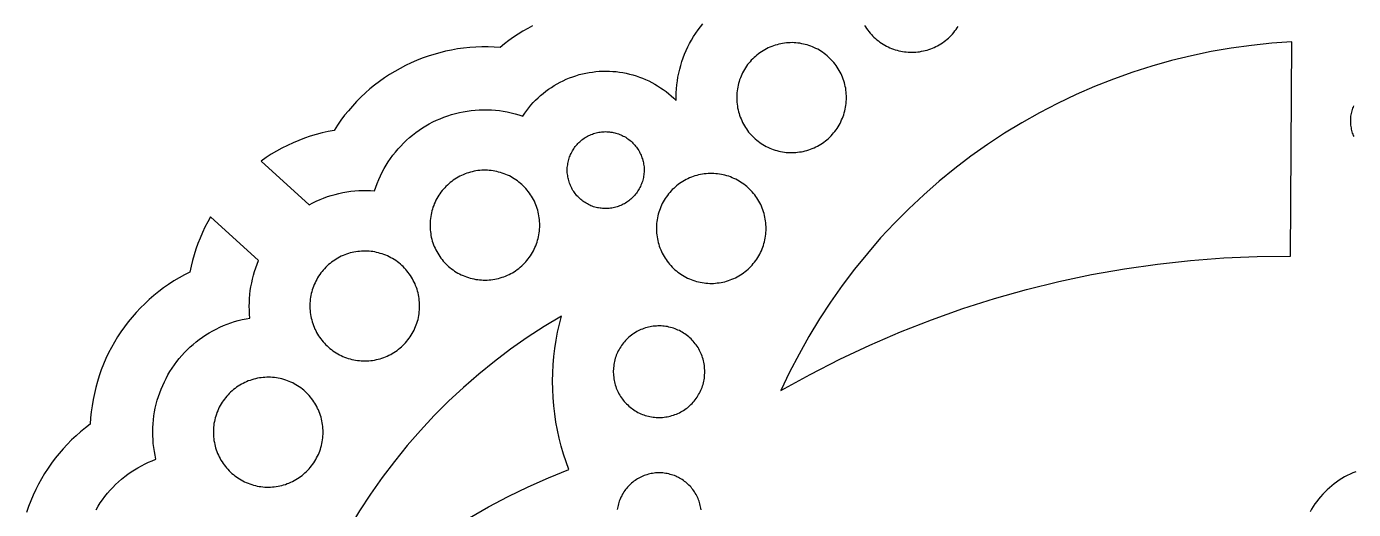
# Model space of a CAD drawing. Header units: millimetres. Extents: x 2193 to 2693, y 298 to 798.
# Drawn here: x 2334.1 to 2439.9, y 699 to 737.5 of the extents above; entities that cross this region are included whole.
import ezdxf

# ---------------------------------------------------------------- set-up
doc = ezdxf.new("R2010")
doc.units = ezdxf.units.MM
doc.layers.add('Default_Layer', color=1, linetype='Continuous', true_color=0xff0000)

msp = doc.modelspace()

# ---------------------------------------------------------------- linework, layer by layer
at = {"layer": 'Default_Layer'}
for points in [[(2374.44, 737.58), (2374.05, 737.37), (2373.66, 737.15), (2373.28, 736.92), (2372.91, 736.67), (2372.55, 736.41), (2372.2, 736.14), (2371.86, 735.85)], [(2385.9, 731.62), (2385.9, 731.93), (2385.9, 732.25), (2385.92, 732.56), (2385.95, 732.88), (2385.99, 733.19), (2386.04, 733.5), (2386.11, 733.81), (2386.18, 734.12), (2386.26, 734.42), (2386.35, 734.73), (2386.46, 735.02), (2386.57, 735.32), (2386.7, 735.61), (2386.83, 735.9), (2386.97, 736.18), (2387.13, 736.45), (2387.29, 736.72), (2387.46, 736.99), (2387.64, 737.25), (2387.83, 737.5), (2388.03, 737.75)], [(2400.92, 737.62), (2401, 737.49), (2401.09, 737.36), (2401.18, 737.24), (2401.27, 737.12), (2401.37, 737), (2401.47, 736.89), (2401.57, 736.78), (2401.68, 736.67), (2401.79, 736.57), (2401.91, 736.47), (2402.03, 736.38), (2402.15, 736.29), (2402.28, 736.2), (2402.4, 736.12), (2402.54, 736.04), (2402.67, 735.97), (2402.81, 735.9), (2402.94, 735.84), (2403.08, 735.78), (2403.23, 735.73), (2403.37, 735.68), (2403.52, 735.64), (2403.66, 735.6), (2403.81, 735.57), (2403.96, 735.54), (2404.11, 735.52), (2404.26, 735.5), (2404.41, 735.49), (2404.57, 735.48), (2404.72, 735.48), (2404.87, 735.48), (2405.02, 735.49), (2405.17, 735.5), (2405.32, 735.52), (2405.47, 735.55), (2405.62, 735.58), (2405.77, 735.61), (2405.92, 735.65), (2406.06, 735.7), (2406.21, 735.75), (2406.35, 735.8), (2406.49, 735.86), (2406.62, 735.93), (2406.76, 736), (2406.89, 736.07), (2407.02, 736.15), (2407.15, 736.23), (2407.27, 736.32), (2407.39, 736.41), (2407.51, 736.51), (2407.63, 736.61), (2407.74, 736.71), (2407.84, 736.82), (2407.95, 736.93), (2408.05, 737.05), (2408.14, 737.17), (2408.23, 737.29), (2408.32, 737.41), (2408.4, 737.54)], [(2371.86, 735.85), (2371.37, 735.88), (2370.89, 735.9), (2370.4, 735.9), (2369.91, 735.88), (2369.43, 735.85), (2368.94, 735.8), (2368.46, 735.74), (2367.98, 735.65), (2367.5, 735.55), (2367.03, 735.44), (2366.56, 735.31), (2366.1, 735.16), (2365.64, 735), (2365.19, 734.82), (2364.74, 734.62), (2364.3, 734.41), (2363.87, 734.19), (2363.45, 733.95), (2363.03, 733.7), (2362.62, 733.43), (2362.23, 733.15), (2361.84, 732.85), (2361.46, 732.55), (2361.1, 732.23), (2360.74, 731.89), (2360.4, 731.55), (2360.07, 731.19), (2359.75, 730.82), (2359.44, 730.45), (2359.15, 730.06), (2358.87, 729.66), (2358.6, 729.25)], [(2435.03, 736.3), (2433.41, 736.19), (2431.79, 736.02), (2430.19, 735.8), (2428.59, 735.53), (2427, 735.2), (2425.43, 734.81), (2423.86, 734.38), (2422.32, 733.89), (2420.79, 733.34), (2419.28, 732.75), (2417.8, 732.1), (2416.33, 731.4), (2414.89, 730.66), (2413.48, 729.86), (2412.09, 729.02), (2410.74, 728.13), (2409.41, 727.19), (2408.12, 726.21), (2406.87, 725.19), (2405.65, 724.12), (2404.46, 723.01), (2403.32, 721.86), (2402.21, 720.68), (2401.15, 719.45), (2400.13, 718.19), (2399.15, 716.9), (2398.21, 715.57), (2397.33, 714.22), (2396.49, 712.83), (2395.7, 711.41), (2394.95, 709.97), (2394.26, 708.51)], [(2434.9, 719.22), (2435.03, 736.3)], [(2373.66, 730.39), (2373.81, 730.62), (2373.97, 730.84), (2374.14, 731.05), (2374.31, 731.26), (2374.49, 731.46), (2374.68, 731.65), (2374.88, 731.84), (2375.08, 732.02), (2375.28, 732.2), (2375.5, 732.37), (2375.72, 732.53), (2375.94, 732.68), (2376.17, 732.83), (2376.4, 732.96), (2376.64, 733.09), (2376.89, 733.21), (2377.13, 733.32), (2377.38, 733.43), (2377.64, 733.52), (2377.89, 733.61), (2378.15, 733.69), (2378.42, 733.75), (2378.68, 733.81), (2378.95, 733.86), (2379.22, 733.9), (2379.49, 733.94), (2379.76, 733.96), (2380.03, 733.97), (2380.3, 733.97), (2380.57, 733.97), (2380.84, 733.95), (2381.11, 733.93), (2381.38, 733.9), (2381.65, 733.85), (2381.91, 733.8), (2382.18, 733.74), (2382.44, 733.67), (2382.7, 733.59), (2382.96, 733.5), (2383.21, 733.41), (2383.46, 733.3), (2383.71, 733.19), (2383.95, 733.07), (2384.19, 732.94), (2384.42, 732.8), (2384.65, 732.65), (2384.87, 732.5), (2385.09, 732.34), (2385.3, 732.17), (2385.51, 731.99), (2385.71, 731.81), (2385.9, 731.62)], [(2361.84, 724.43), (2361.94, 724.73), (2362.05, 725.03), (2362.17, 725.33), (2362.31, 725.62), (2362.45, 725.91), (2362.6, 726.2), (2362.76, 726.47), (2362.93, 726.74), (2363.11, 727.01), (2363.3, 727.27), (2363.5, 727.52), (2363.71, 727.77), (2363.93, 728), (2364.15, 728.23), (2364.38, 728.46), (2364.62, 728.67), (2364.87, 728.87), (2365.12, 729.07), (2365.38, 729.26), (2365.65, 729.44), (2365.92, 729.61), (2366.2, 729.77), (2366.49, 729.92), (2366.78, 730.06), (2367.07, 730.18), (2367.37, 730.3), (2367.67, 730.41), (2367.97, 730.51), (2368.28, 730.6), (2368.6, 730.67), (2368.91, 730.74), (2369.23, 730.79), (2369.54, 730.84), (2369.86, 730.87), (2370.18, 730.89), (2370.51, 730.9), (2370.83, 730.9), (2371.15, 730.89), (2371.47, 730.87), (2371.79, 730.83), (2372.1, 730.78), (2372.42, 730.73), (2372.73, 730.66), (2373.05, 730.58), (2373.35, 730.49), (2373.66, 730.39)], [(2439.94, 731.2), (2439.9, 731.1), (2439.86, 731.01), (2439.83, 730.91), (2439.8, 730.8), (2439.77, 730.7), (2439.75, 730.6), (2439.73, 730.5), (2439.71, 730.39), (2439.7, 730.29), (2439.69, 730.18), (2439.69, 730.08), (2439.69, 729.97), (2439.69, 729.87), (2439.7, 729.76), (2439.71, 729.66), (2439.72, 729.55), (2439.74, 729.45), (2439.76, 729.35), (2439.78, 729.24), (2439.81, 729.14), (2439.84, 729.04), (2439.88, 728.94), (2439.92, 728.84), (2439.96, 728.75)], [(2358.6, 729.25), (2358.12, 729.16), (2357.64, 729.05), (2357.17, 728.92), (2356.7, 728.78), (2356.24, 728.62), (2355.78, 728.45), (2355.33, 728.26), (2354.88, 728.05), (2354.44, 727.83), (2354.01, 727.6), (2353.59, 727.35), (2353.18, 727.09), (2352.78, 726.81)], [(2352.78, 726.81), (2356.62, 723.33)], [(2356.62, 723.33), (2356.9, 723.47), (2357.18, 723.61), (2357.48, 723.74), (2357.77, 723.86), (2358.07, 723.97), (2358.38, 724.07), (2358.68, 724.15), (2358.99, 724.23), (2359.3, 724.3), (2359.62, 724.35), (2359.93, 724.4), (2360.25, 724.43), (2360.57, 724.45), (2360.89, 724.46), (2361.2, 724.46), (2361.52, 724.45), (2361.84, 724.43)], [(2348.75, 722.36), (2348.52, 721.95), (2348.3, 721.53), (2348.1, 721.1), (2347.91, 720.67), (2347.74, 720.23), (2347.58, 719.79), (2347.44, 719.34), (2347.31, 718.88), (2347.2, 718.42), (2347.1, 717.96)], [(2352.58, 718.88), (2348.75, 722.36)], [(2351.89, 714.29), (2351.86, 714.6), (2351.85, 714.92), (2351.84, 715.23), (2351.85, 715.54), (2351.86, 715.85), (2351.89, 716.17), (2351.92, 716.48), (2351.97, 716.79), (2352.03, 717.09), (2352.09, 717.4), (2352.17, 717.7), (2352.26, 718), (2352.36, 718.3), (2352.47, 718.59), (2352.58, 718.88)], [(2394.26, 708.51), (2396.58, 709.8), (2398.95, 711.01), (2401.35, 712.14), (2403.79, 713.19), (2406.27, 714.16), (2408.77, 715.05), (2411.3, 715.86), (2413.86, 716.58), (2416.44, 717.21), (2419.04, 717.76), (2421.66, 718.22), (2424.29, 718.6), (2426.93, 718.89), (2429.58, 719.09), (2432.24, 719.2), (2434.9, 719.22)], [(2347.1, 717.96), (2346.66, 717.74), (2346.24, 717.5), (2345.82, 717.25), (2345.4, 716.98), (2345, 716.7), (2344.61, 716.41), (2344.23, 716.1), (2343.86, 715.78), (2343.5, 715.44), (2343.15, 715.1), (2342.82, 714.74), (2342.49, 714.37), (2342.18, 713.99), (2341.89, 713.6), (2341.6, 713.2), (2341.33, 712.79), (2341.08, 712.37), (2340.84, 711.94), (2340.61, 711.51), (2340.4, 711.06), (2340.21, 710.61), (2340.03, 710.16), (2339.87, 709.7), (2339.72, 709.23), (2339.59, 708.75), (2339.48, 708.28), (2339.38, 707.8), (2339.3, 707.31), (2339.23, 706.83), (2339.18, 706.34), (2339.15, 705.85)], [(2344.39, 703.05), (2344.33, 703.36), (2344.27, 703.67), (2344.22, 703.98), (2344.18, 704.29), (2344.16, 704.61), (2344.14, 704.92), (2344.14, 705.24), (2344.15, 705.56), (2344.16, 705.87), (2344.19, 706.19), (2344.23, 706.5), (2344.28, 706.81), (2344.34, 707.12), (2344.41, 707.43), (2344.49, 707.74), (2344.59, 708.04), (2344.69, 708.34), (2344.8, 708.63), (2344.93, 708.92), (2345.06, 709.21), (2345.2, 709.49), (2345.35, 709.77), (2345.51, 710.04), (2345.68, 710.31), (2345.86, 710.57), (2346.05, 710.82), (2346.25, 711.07), (2346.46, 711.31), (2346.67, 711.54), (2346.89, 711.77), (2347.12, 711.99), (2347.36, 712.2), (2347.6, 712.4), (2347.85, 712.59), (2348.11, 712.77), (2348.37, 712.95), (2348.64, 713.12), (2348.92, 713.27), (2349.2, 713.42), (2349.48, 713.56), (2349.77, 713.69), (2350.06, 713.8), (2350.36, 713.91), (2350.66, 714.01), (2350.96, 714.1), (2351.27, 714.17), (2351.58, 714.24), (2351.89, 714.29)], [(2376.74, 714.45), (2375.36, 713.62), (2374, 712.74), (2372.68, 711.81), (2371.39, 710.84), (2370.14, 709.82), (2368.92, 708.76), (2367.74, 707.66), (2366.6, 706.52), (2365.5, 705.34), (2364.44, 704.13), (2363.42, 702.87), (2362.44, 701.59), (2361.52, 700.27), (2360.63, 698.92), (2359.8, 697.54), (2359.01, 696.13), (2358.27, 694.69), (2357.58, 693.23), (2356.94, 691.75), (2356.35, 690.25), (2355.82, 688.72), (2355.34, 687.18), (2354.91, 685.63)], [(2377.33, 702.22), (2377.11, 702.83), (2376.91, 703.45), (2376.72, 704.08), (2376.56, 704.72), (2376.42, 705.36), (2376.3, 706.01), (2376.21, 706.65), (2376.13, 707.31), (2376.08, 707.96), (2376.05, 708.61), (2376.04, 709.27), (2376.05, 709.92), (2376.08, 710.58), (2376.14, 711.23), (2376.21, 711.88), (2376.31, 712.53), (2376.43, 713.18), (2376.58, 713.82), (2376.74, 714.45)], [(2339.15, 705.85), (2338.76, 705.55), (2338.38, 705.24), (2338.02, 704.92), (2337.66, 704.58), (2337.31, 704.23), (2336.98, 703.87), (2336.66, 703.5), (2336.35, 703.12), (2336.06, 702.73), (2335.78, 702.33), (2335.51, 701.91), (2335.26, 701.49), (2335.02, 701.06), (2334.8, 700.63), (2334.59, 700.18), (2334.4, 699.73), (2334.22, 699.27), (2334.06, 698.81)], [(2339.61, 699.02), (2339.77, 699.3), (2339.95, 699.56), (2340.13, 699.82), (2340.32, 700.08), (2340.52, 700.33), (2340.73, 700.57), (2340.95, 700.8), (2341.17, 701.03), (2341.41, 701.24), (2341.65, 701.45), (2341.9, 701.66), (2342.15, 701.85), (2342.41, 702.03), (2342.68, 702.2), (2342.95, 702.37), (2343.23, 702.52), (2343.52, 702.67), (2343.8, 702.81), (2344.1, 702.93), (2344.39, 703.05)], [(2354.91, 685.63), (2356.02, 687), (2357.18, 688.33), (2358.37, 689.63), (2359.62, 690.88), (2360.9, 692.09), (2362.23, 693.25), (2363.59, 694.37), (2364.99, 695.45), (2366.43, 696.47), (2367.9, 697.45), (2369.4, 698.38), (2370.93, 699.25), (2372.49, 700.07), (2374.08, 700.84), (2375.7, 701.56), (2377.33, 702.22)], [(2387.89, 699.02), (2387.87, 699.14), (2387.85, 699.25), (2387.82, 699.37), (2387.79, 699.48), (2387.76, 699.59), (2387.72, 699.7), (2387.68, 699.81), (2387.64, 699.92), (2387.59, 700.03), (2387.54, 700.13), (2387.48, 700.24), (2387.42, 700.34), (2387.36, 700.44), (2387.3, 700.53), (2387.23, 700.63), (2387.15, 700.72), (2387.08, 700.81), (2387, 700.89), (2386.92, 700.98), (2386.83, 701.06), (2386.75, 701.14), (2386.66, 701.21), (2386.56, 701.28), (2386.47, 701.35), (2386.37, 701.42), (2386.27, 701.48), (2386.17, 701.54), (2386.07, 701.59), (2385.96, 701.64), (2385.86, 701.69), (2385.75, 701.74), (2385.64, 701.78), (2385.53, 701.81), (2385.41, 701.84), (2385.3, 701.87), (2385.18, 701.9), (2385.07, 701.92), (2384.95, 701.93), (2384.84, 701.95), (2384.72, 701.95), (2384.6, 701.96), (2384.49, 701.96), (2384.37, 701.95), (2384.25, 701.95), (2384.14, 701.93), (2384.02, 701.92), (2383.9, 701.9), (2383.79, 701.87), (2383.68, 701.85), (2383.56, 701.81), (2383.45, 701.78), (2383.34, 701.74), (2383.23, 701.69), (2383.13, 701.65), (2383.02, 701.6), (2382.92, 701.54), (2382.82, 701.48), (2382.72, 701.42), (2382.62, 701.36), (2382.52, 701.29), (2382.43, 701.22), (2382.34, 701.14), (2382.25, 701.06), (2382.17, 700.98), (2382.09, 700.9), (2382.01, 700.81), (2381.93, 700.72), (2381.86, 700.63), (2381.79, 700.54), (2381.72, 700.44), (2381.66, 700.34), (2381.6, 700.24), (2381.55, 700.14), (2381.49, 700.03), (2381.45, 699.93), (2381.4, 699.82), (2381.36, 699.71), (2381.32, 699.6), (2381.29, 699.48), (2381.26, 699.37), (2381.24, 699.26), (2381.21, 699.14), (2381.2, 699.03)], [(2440.12, 702.05), (2439.89, 701.96), (2439.66, 701.85), (2439.44, 701.74), (2439.22, 701.63), (2439.01, 701.5), (2438.8, 701.37), (2438.59, 701.23), (2438.39, 701.08), (2438.2, 700.93), (2438.01, 700.77), (2437.83, 700.6), (2437.65, 700.43), (2437.48, 700.25), (2437.31, 700.06), (2437.15, 699.87), (2437, 699.68), (2436.86, 699.48), (2436.72, 699.27), (2436.59, 699.06), (2436.47, 698.84)]]:
    msp.add_lwpolyline(points, dxfattribs=at)
for points in [[(2395, 736.23), (2394.85, 736.23), (2394.69, 736.22), (2394.54, 736.2), (2394.39, 736.18), (2394.24, 736.15), (2394.1, 736.12), (2393.95, 736.08), (2393.8, 736.04), (2393.66, 735.99), (2393.52, 735.94), (2393.37, 735.88), (2393.24, 735.82), (2393.1, 735.75), (2392.97, 735.68), (2392.83, 735.6), (2392.71, 735.52), (2392.58, 735.44), (2392.46, 735.35), (2392.34, 735.25), (2392.22, 735.15), (2392.11, 735.05), (2392, 734.95), (2391.89, 734.84), (2391.79, 734.72), (2391.7, 734.61), (2391.6, 734.49), (2391.51, 734.36), (2391.43, 734.24), (2391.35, 734.11), (2391.27, 733.98), (2391.2, 733.84), (2391.13, 733.71), (2391.07, 733.57), (2391.02, 733.43), (2390.96, 733.28), (2390.92, 733.14), (2390.87, 732.99), (2390.84, 732.85), (2390.81, 732.7), (2390.78, 732.55), (2390.76, 732.4), (2390.74, 732.25), (2390.73, 732.09), (2390.73, 731.94), (2390.73, 731.79), (2390.73, 731.64), (2390.74, 731.49), (2390.76, 731.34), (2390.78, 731.19), (2390.8, 731.04), (2390.83, 730.89), (2390.87, 730.74), (2390.91, 730.59), (2390.96, 730.45), (2391.01, 730.31), (2391.07, 730.16), (2391.13, 730.03), (2391.19, 729.89), (2391.26, 729.75), (2391.34, 729.62), (2391.42, 729.49), (2391.5, 729.37), (2391.59, 729.24), (2391.68, 729.12), (2391.78, 729.01), (2391.88, 728.89), (2391.99, 728.78), (2392.1, 728.68), (2392.21, 728.57), (2392.32, 728.47), (2392.44, 728.38), (2392.57, 728.29), (2392.69, 728.2), (2392.82, 728.12), (2392.95, 728.05), (2393.08, 727.97), (2393.22, 727.91), (2393.36, 727.84), (2393.5, 727.78), (2393.64, 727.73), (2393.79, 727.68), (2393.93, 727.64), (2394.08, 727.6), (2394.23, 727.57), (2394.38, 727.54), (2394.53, 727.52), (2394.68, 727.5), (2394.83, 727.49), (2394.98, 727.48), (2395.13, 727.48), (2395.28, 727.48), (2395.44, 727.49), (2395.59, 727.51), (2395.74, 727.53), (2395.89, 727.55), (2396.04, 727.58), (2396.18, 727.62), (2396.33, 727.66), (2396.48, 727.7), (2396.62, 727.75), (2396.76, 727.81), (2396.9, 727.87), (2397.04, 727.93), (2397.17, 728), (2397.31, 728.07), (2397.44, 728.15), (2397.56, 728.24), (2397.69, 728.32), (2397.81, 728.42), (2397.93, 728.51), (2398.04, 728.61), (2398.15, 728.72), (2398.26, 728.82), (2398.36, 728.94), (2398.46, 729.05), (2398.56, 729.17), (2398.65, 729.29), (2398.74, 729.41), (2398.82, 729.54), (2398.9, 729.67), (2398.97, 729.81), (2399.04, 729.94), (2399.1, 730.08), (2399.16, 730.22), (2399.22, 730.36), (2399.27, 730.5), (2399.31, 730.65), (2399.35, 730.8), (2399.38, 730.94), (2399.41, 731.09), (2399.44, 731.24), (2399.46, 731.39), (2399.47, 731.55), (2399.48, 731.7), (2399.48, 731.85), (2399.48, 732), (2399.47, 732.15), (2399.46, 732.3), (2399.44, 732.46), (2399.42, 732.61), (2399.39, 732.75), (2399.35, 732.9), (2399.32, 733.05), (2399.27, 733.2), (2399.22, 733.34), (2399.17, 733.48), (2399.11, 733.62), (2399.05, 733.76), (2398.98, 733.9), (2398.91, 734.03), (2398.83, 734.16), (2398.75, 734.29), (2398.66, 734.41), (2398.57, 734.53), (2398.47, 734.65), (2398.37, 734.77), (2398.27, 734.88), (2398.16, 734.99), (2398.05, 735.09), (2397.94, 735.19), (2397.82, 735.29), (2397.7, 735.38), (2397.58, 735.47), (2397.45, 735.55), (2397.32, 735.63), (2397.19, 735.71), (2397.05, 735.78), (2396.92, 735.84), (2396.78, 735.9), (2396.64, 735.96), (2396.49, 736.01), (2396.35, 736.06), (2396.2, 736.1), (2396.05, 736.13), (2395.91, 736.16), (2395.76, 736.19), (2395.6, 736.21), (2395.45, 736.22), (2395.3, 736.23), (2395.15, 736.24)], [(2377.33, 726.93), (2377.36, 727.03), (2377.39, 727.13), (2377.43, 727.23), (2377.47, 727.33), (2377.52, 727.42), (2377.56, 727.52), (2377.62, 727.61), (2377.67, 727.7), (2377.73, 727.79), (2377.79, 727.88), (2377.85, 727.96), (2377.92, 728.05), (2377.99, 728.13), (2378.06, 728.2), (2378.14, 728.28), (2378.21, 728.35), (2378.29, 728.42), (2378.38, 728.49), (2378.46, 728.55), (2378.55, 728.62), (2378.64, 728.67), (2378.73, 728.73), (2378.82, 728.78), (2378.92, 728.83), (2379.01, 728.87), (2379.11, 728.92), (2379.21, 728.96), (2379.31, 728.99), (2379.41, 729.02), (2379.51, 729.05), (2379.62, 729.07), (2379.72, 729.1), (2379.83, 729.11), (2379.93, 729.13), (2380.04, 729.14), (2380.14, 729.14), (2380.25, 729.15), (2380.36, 729.14), (2380.46, 729.14), (2380.57, 729.13), (2380.67, 729.12), (2380.78, 729.1), (2380.88, 729.08), (2380.99, 729.06), (2381.09, 729.03), (2381.19, 729), (2381.29, 728.97), (2381.39, 728.93), (2381.49, 728.89), (2381.59, 728.85), (2381.68, 728.8), (2381.78, 728.75), (2381.87, 728.7), (2381.96, 728.64), (2382.05, 728.58), (2382.13, 728.52), (2382.22, 728.45), (2382.3, 728.38), (2382.38, 728.31), (2382.45, 728.23), (2382.53, 728.16), (2382.6, 728.08), (2382.66, 728), (2382.73, 727.91), (2382.79, 727.83), (2382.85, 727.74), (2382.91, 727.65), (2382.96, 727.55), (2383.01, 727.46), (2383.05, 727.36), (2383.1, 727.27), (2383.14, 727.17), (2383.17, 727.07), (2383.21, 726.97), (2383.23, 726.86), (2383.26, 726.76), (2383.28, 726.66), (2383.3, 726.55), (2383.31, 726.45), (2383.33, 726.34), (2383.33, 726.24), (2383.34, 726.13), (2383.34, 726.02), (2383.33, 725.92), (2383.32, 725.81), (2383.31, 725.7), (2383.3, 725.6), (2383.28, 725.49), (2383.26, 725.39), (2383.23, 725.29), (2383.2, 725.18), (2383.17, 725.08), (2383.13, 724.98), (2383.09, 724.88), (2383.05, 724.79), (2383, 724.69), (2382.95, 724.6), (2382.9, 724.51), (2382.84, 724.42), (2382.79, 724.33), (2382.72, 724.24), (2382.66, 724.16), (2382.59, 724.08), (2382.52, 724), (2382.44, 723.92), (2382.37, 723.85), (2382.29, 723.77), (2382.21, 723.71), (2382.12, 723.64), (2382.04, 723.58), (2381.95, 723.52), (2381.86, 723.46), (2381.77, 723.41), (2381.68, 723.36), (2381.58, 723.31), (2381.48, 723.27), (2381.38, 723.23), (2381.28, 723.19), (2381.18, 723.15), (2381.08, 723.12), (2380.98, 723.1), (2380.87, 723.08), (2380.77, 723.06), (2380.66, 723.04), (2380.56, 723.03), (2380.45, 723.02), (2380.35, 723.02), (2380.24, 723.02), (2380.13, 723.02), (2380.03, 723.03), (2379.92, 723.04), (2379.82, 723.05), (2379.71, 723.07), (2379.61, 723.09), (2379.5, 723.11), (2379.4, 723.14), (2379.3, 723.17), (2379.2, 723.21), (2379.1, 723.25), (2379, 723.29), (2378.91, 723.34), (2378.81, 723.39), (2378.72, 723.44), (2378.63, 723.49), (2378.54, 723.55), (2378.45, 723.61), (2378.37, 723.68), (2378.29, 723.75), (2378.21, 723.82), (2378.13, 723.89), (2378.05, 723.97), (2377.98, 724.04), (2377.91, 724.12), (2377.85, 724.21), (2377.78, 724.29), (2377.72, 724.38), (2377.66, 724.47), (2377.61, 724.56), (2377.56, 724.65), (2377.51, 724.75), (2377.47, 724.85), (2377.43, 724.94), (2377.39, 725.04), (2377.35, 725.14), (2377.32, 725.25), (2377.3, 725.35), (2377.27, 725.45), (2377.25, 725.56), (2377.24, 725.66), (2377.22, 725.77), (2377.21, 725.87), (2377.21, 725.98), (2377.21, 726.09), (2377.21, 726.19), (2377.21, 726.3), (2377.22, 726.4), (2377.24, 726.51), (2377.25, 726.62), (2377.27, 726.72), (2377.3, 726.82)], [(2370.53, 726.07), (2370.38, 726.07), (2370.23, 726.05), (2370.07, 726.04), (2369.92, 726.02), (2369.77, 725.99), (2369.63, 725.96), (2369.48, 725.92), (2369.33, 725.88), (2369.19, 725.83), (2369.05, 725.78), (2368.91, 725.72), (2368.77, 725.66), (2368.63, 725.59), (2368.5, 725.52), (2368.37, 725.44), (2368.24, 725.36), (2368.11, 725.27), (2367.99, 725.18), (2367.87, 725.09), (2367.75, 724.99), (2367.64, 724.89), (2367.53, 724.78), (2367.43, 724.68), (2367.32, 724.56), (2367.23, 724.45), (2367.13, 724.33), (2367.04, 724.2), (2366.96, 724.08), (2366.88, 723.95), (2366.8, 723.82), (2366.73, 723.68), (2366.66, 723.54), (2366.6, 723.41), (2366.55, 723.26), (2366.49, 723.12), (2366.45, 722.98), (2366.41, 722.83), (2366.37, 722.68), (2366.34, 722.54), (2366.31, 722.39), (2366.29, 722.24), (2366.27, 722.08), (2366.26, 721.93), (2366.26, 721.78), (2366.26, 721.63), (2366.26, 721.48), (2366.27, 721.33), (2366.29, 721.17), (2366.31, 721.02), (2366.33, 720.87), (2366.36, 720.73), (2366.4, 720.58), (2366.44, 720.43), (2366.49, 720.29), (2366.54, 720.14), (2366.6, 720), (2366.66, 719.86), (2366.72, 719.73), (2366.79, 719.59), (2366.87, 719.46), (2366.95, 719.33), (2367.03, 719.2), (2367.12, 719.08), (2367.22, 718.96), (2367.31, 718.84), (2367.41, 718.73), (2367.52, 718.62), (2367.63, 718.51), (2367.74, 718.41), (2367.85, 718.31), (2367.97, 718.22), (2368.1, 718.13), (2368.22, 718.04), (2368.35, 717.96), (2368.48, 717.88), (2368.61, 717.81), (2368.75, 717.74), (2368.89, 717.68), (2369.03, 717.62), (2369.17, 717.57), (2369.32, 717.52), (2369.46, 717.48), (2369.61, 717.44), (2369.76, 717.41), (2369.91, 717.38), (2370.06, 717.36), (2370.21, 717.34), (2370.36, 717.33), (2370.51, 717.32), (2370.66, 717.32), (2370.81, 717.32), (2370.97, 717.33), (2371.12, 717.34), (2371.27, 717.36), (2371.42, 717.39), (2371.57, 717.42), (2371.72, 717.45), (2371.86, 717.49), (2372.01, 717.54), (2372.15, 717.59), (2372.29, 717.64), (2372.43, 717.7), (2372.57, 717.77), (2372.7, 717.84), (2372.84, 717.91), (2372.97, 717.99), (2373.09, 718.07), (2373.22, 718.16), (2373.34, 718.25), (2373.46, 718.35), (2373.57, 718.45), (2373.68, 718.55), (2373.79, 718.66), (2373.89, 718.77), (2373.99, 718.89), (2374.09, 719.01), (2374.18, 719.13), (2374.27, 719.25), (2374.35, 719.38), (2374.43, 719.51), (2374.5, 719.64), (2374.57, 719.78), (2374.63, 719.92), (2374.69, 720.06), (2374.75, 720.2), (2374.8, 720.34), (2374.84, 720.49), (2374.88, 720.63), (2374.92, 720.78), (2374.94, 720.93), (2374.97, 721.08), (2374.99, 721.23), (2375, 721.38), (2375.01, 721.54), (2375.01, 721.69), (2375.01, 721.84), (2375, 721.99), (2374.99, 722.14), (2374.97, 722.29), (2374.95, 722.44), (2374.92, 722.59), (2374.89, 722.74), (2374.85, 722.89), (2374.8, 723.03), (2374.75, 723.18), (2374.7, 723.32), (2374.64, 723.46), (2374.58, 723.6), (2374.51, 723.73), (2374.44, 723.87), (2374.36, 724), (2374.28, 724.12), (2374.19, 724.25), (2374.1, 724.37), (2374, 724.49), (2373.9, 724.61), (2373.8, 724.72), (2373.7, 724.83), (2373.58, 724.93), (2373.47, 725.03), (2373.35, 725.13), (2373.23, 725.22), (2373.11, 725.31), (2372.98, 725.39), (2372.85, 725.47), (2372.72, 725.54), (2372.59, 725.62), (2372.45, 725.68), (2372.31, 725.74), (2372.17, 725.8), (2372.02, 725.85), (2371.88, 725.89), (2371.73, 725.93), (2371.58, 725.97), (2371.44, 726), (2371.29, 726.03), (2371.14, 726.05), (2370.98, 726.06), (2370.83, 726.07), (2370.68, 726.07)], [(2388.59, 725.81), (2388.44, 725.81), (2388.29, 725.8), (2388.14, 725.78), (2387.99, 725.76), (2387.84, 725.73), (2387.69, 725.7), (2387.54, 725.66), (2387.39, 725.62), (2387.25, 725.57), (2387.11, 725.52), (2386.97, 725.46), (2386.83, 725.4), (2386.69, 725.33), (2386.56, 725.26), (2386.43, 725.18), (2386.3, 725.1), (2386.17, 725.02), (2386.05, 724.93), (2385.93, 724.83), (2385.81, 724.73), (2385.7, 724.63), (2385.59, 724.53), (2385.49, 724.42), (2385.39, 724.3), (2385.29, 724.19), (2385.2, 724.07), (2385.11, 723.94), (2385.02, 723.82), (2384.94, 723.69), (2384.86, 723.56), (2384.79, 723.42), (2384.73, 723.29), (2384.67, 723.15), (2384.61, 723.01), (2384.56, 722.86), (2384.51, 722.72), (2384.47, 722.57), (2384.43, 722.43), (2384.4, 722.28), (2384.37, 722.13), (2384.35, 721.98), (2384.33, 721.83), (2384.32, 721.67), (2384.32, 721.52), (2384.32, 721.37), (2384.32, 721.22), (2384.33, 721.07), (2384.35, 720.92), (2384.37, 720.76), (2384.4, 720.61), (2384.43, 720.47), (2384.46, 720.32), (2384.5, 720.17), (2384.55, 720.03), (2384.6, 719.88), (2384.66, 719.74), (2384.72, 719.6), (2384.79, 719.47), (2384.86, 719.33), (2384.93, 719.2), (2385.01, 719.07), (2385.1, 718.95), (2385.18, 718.82), (2385.28, 718.7), (2385.37, 718.58), (2385.48, 718.47), (2385.58, 718.36), (2385.69, 718.25), (2385.8, 718.15), (2385.92, 718.05), (2386.04, 717.96), (2386.16, 717.87), (2386.28, 717.78), (2386.41, 717.7), (2386.54, 717.62), (2386.68, 717.55), (2386.81, 717.48), (2386.95, 717.42), (2387.09, 717.36), (2387.23, 717.31), (2387.38, 717.26), (2387.52, 717.22), (2387.67, 717.18), (2387.82, 717.15), (2387.97, 717.12), (2388.12, 717.1), (2388.27, 717.08), (2388.42, 717.07), (2388.57, 717.06), (2388.72, 717.06), (2388.88, 717.06), (2389.03, 717.07), (2389.18, 717.09), (2389.33, 717.11), (2389.48, 717.13), (2389.63, 717.16), (2389.78, 717.19), (2389.92, 717.23), (2390.07, 717.28), (2390.21, 717.33), (2390.35, 717.39), (2390.49, 717.45), (2390.63, 717.51), (2390.77, 717.58), (2390.9, 717.65), (2391.03, 717.73), (2391.16, 717.82), (2391.28, 717.9), (2391.4, 718), (2391.52, 718.09), (2391.63, 718.19), (2391.74, 718.29), (2391.85, 718.4), (2391.96, 718.51), (2392.05, 718.63), (2392.15, 718.75), (2392.24, 718.87), (2392.33, 718.99), (2392.41, 719.12), (2392.49, 719.25), (2392.56, 719.38), (2392.63, 719.52), (2392.7, 719.66), (2392.76, 719.8), (2392.81, 719.94), (2392.86, 720.08), (2392.9, 720.23), (2392.94, 720.37), (2392.98, 720.52), (2393.01, 720.67), (2393.03, 720.82), (2393.05, 720.97), (2393.06, 721.12), (2393.07, 721.28), (2393.07, 721.43), (2393.07, 721.58), (2393.06, 721.73), (2393.05, 721.88), (2393.03, 722.03), (2393.01, 722.18), (2392.98, 722.33), (2392.95, 722.48), (2392.91, 722.63), (2392.86, 722.77), (2392.82, 722.92), (2392.76, 723.06), (2392.7, 723.2), (2392.64, 723.34), (2392.57, 723.47), (2392.5, 723.61), (2392.42, 723.74), (2392.34, 723.87), (2392.25, 723.99), (2392.16, 724.11), (2392.07, 724.23), (2391.97, 724.35), (2391.86, 724.46), (2391.76, 724.57), (2391.65, 724.67), (2391.53, 724.77), (2391.42, 724.87), (2391.29, 724.96), (2391.17, 725.05), (2391.04, 725.13), (2390.91, 725.21), (2390.78, 725.29), (2390.65, 725.36), (2390.51, 725.42), (2390.37, 725.48), (2390.23, 725.54), (2390.09, 725.59), (2389.94, 725.63), (2389.79, 725.67), (2389.65, 725.71), (2389.5, 725.74), (2389.35, 725.77), (2389.2, 725.79), (2389.05, 725.8), (2388.89, 725.81), (2388.74, 725.81)], [(2360.94, 719.63), (2360.79, 719.63), (2360.64, 719.61), (2360.49, 719.6), (2360.34, 719.58), (2360.19, 719.55), (2360.04, 719.52), (2359.89, 719.48), (2359.75, 719.44), (2359.6, 719.39), (2359.46, 719.34), (2359.32, 719.28), (2359.18, 719.22), (2359.04, 719.15), (2358.91, 719.08), (2358.78, 719), (2358.65, 718.92), (2358.53, 718.83), (2358.4, 718.74), (2358.28, 718.65), (2358.17, 718.55), (2358.05, 718.45), (2357.95, 718.34), (2357.84, 718.23), (2357.74, 718.12), (2357.64, 718.01), (2357.55, 717.89), (2357.46, 717.76), (2357.37, 717.64), (2357.29, 717.51), (2357.22, 717.38), (2357.15, 717.24), (2357.08, 717.1), (2357.02, 716.97), (2356.96, 716.82), (2356.91, 716.68), (2356.86, 716.54), (2356.82, 716.39), (2356.78, 716.24), (2356.75, 716.1), (2356.72, 715.95), (2356.7, 715.8), (2356.69, 715.64), (2356.68, 715.49), (2356.67, 715.34), (2356.67, 715.19), (2356.68, 715.04), (2356.69, 714.89), (2356.7, 714.73), (2356.72, 714.58), (2356.75, 714.43), (2356.78, 714.29), (2356.82, 714.14), (2356.86, 713.99), (2356.9, 713.85), (2356.95, 713.7), (2357.01, 713.56), (2357.07, 713.42), (2357.14, 713.29), (2357.21, 713.15), (2357.28, 713.02), (2357.36, 712.89), (2357.45, 712.76), (2357.54, 712.64), (2357.63, 712.52), (2357.73, 712.4), (2357.83, 712.29), (2357.93, 712.18), (2358.04, 712.07), (2358.15, 711.97), (2358.27, 711.87), (2358.39, 711.78), (2358.51, 711.69), (2358.64, 711.6), (2358.76, 711.52), (2358.9, 711.44), (2359.03, 711.37), (2359.17, 711.3), (2359.3, 711.24), (2359.44, 711.18), (2359.59, 711.13), (2359.73, 711.08), (2359.88, 711.04), (2360.02, 711), (2360.17, 710.97), (2360.32, 710.94), (2360.47, 710.92), (2360.62, 710.9), (2360.77, 710.89), (2360.93, 710.88), (2361.08, 710.88), (2361.23, 710.88), (2361.38, 710.89), (2361.53, 710.9), (2361.68, 710.92), (2361.83, 710.95), (2361.98, 710.98), (2362.13, 711.01), (2362.28, 711.05), (2362.42, 711.1), (2362.57, 711.15), (2362.71, 711.2), (2362.85, 711.26), (2362.98, 711.33), (2363.12, 711.4), (2363.25, 711.47), (2363.38, 711.55), (2363.51, 711.63), (2363.63, 711.72), (2363.75, 711.81), (2363.87, 711.91), (2363.99, 712.01), (2364.1, 712.11), (2364.2, 712.22), (2364.31, 712.33), (2364.41, 712.45), (2364.5, 712.57), (2364.59, 712.69), (2364.68, 712.81), (2364.76, 712.94), (2364.84, 713.07), (2364.92, 713.2), (2364.98, 713.34), (2365.05, 713.48), (2365.11, 713.62), (2365.16, 713.76), (2365.21, 713.9), (2365.26, 714.05), (2365.3, 714.19), (2365.33, 714.34), (2365.36, 714.49), (2365.38, 714.64), (2365.4, 714.79), (2365.42, 714.94), (2365.42, 715.09), (2365.43, 715.25), (2365.42, 715.4), (2365.42, 715.55), (2365.4, 715.7), (2365.39, 715.85), (2365.36, 716), (2365.33, 716.15), (2365.3, 716.3), (2365.26, 716.45), (2365.22, 716.59), (2365.17, 716.74), (2365.11, 716.88), (2365.06, 717.02), (2364.99, 717.16), (2364.92, 717.29), (2364.85, 717.43), (2364.77, 717.56), (2364.69, 717.68), (2364.6, 717.81), (2364.51, 717.93), (2364.42, 718.05), (2364.32, 718.17), (2364.22, 718.28), (2364.11, 718.39), (2364, 718.49), (2363.89, 718.59), (2363.77, 718.69), (2363.65, 718.78), (2363.52, 718.87), (2363.4, 718.95), (2363.27, 719.03), (2363.13, 719.1), (2363, 719.17), (2362.86, 719.24), (2362.72, 719.3), (2362.58, 719.36), (2362.44, 719.41), (2362.29, 719.45), (2362.15, 719.49), (2362, 719.53), (2361.85, 719.56), (2361.7, 719.59), (2361.55, 719.61), (2361.4, 719.62), (2361.25, 719.63), (2361.1, 719.63)], [(2383.09, 713.37), (2382.97, 713.32), (2382.86, 713.27), (2382.75, 713.21), (2382.64, 713.14), (2382.53, 713.07), (2382.43, 713), (2382.32, 712.93), (2382.22, 712.85), (2382.13, 712.77), (2382.03, 712.68), (2381.94, 712.59), (2381.86, 712.5), (2381.77, 712.41), (2381.69, 712.31), (2381.61, 712.21), (2381.54, 712.11), (2381.47, 712), (2381.4, 711.9), (2381.34, 711.79), (2381.28, 711.67), (2381.22, 711.56), (2381.17, 711.44), (2381.12, 711.33), (2381.08, 711.21), (2381.04, 711.09), (2381.01, 710.97), (2380.98, 710.84), (2380.95, 710.72), (2380.93, 710.59), (2380.91, 710.47), (2380.9, 710.34), (2380.89, 710.22), (2380.88, 710.09), (2380.88, 709.96), (2380.89, 709.84), (2380.89, 709.71), (2380.91, 709.58), (2380.92, 709.46), (2380.95, 709.33), (2380.97, 709.21), (2381, 709.09), (2381.04, 708.96), (2381.08, 708.84), (2381.12, 708.72), (2381.17, 708.61), (2381.22, 708.49), (2381.27, 708.38), (2381.33, 708.26), (2381.39, 708.15), (2381.46, 708.05), (2381.53, 707.94), (2381.61, 707.84), (2381.68, 707.74), (2381.76, 707.64), (2381.85, 707.55), (2381.94, 707.45), (2382.03, 707.37), (2382.12, 707.28), (2382.22, 707.2), (2382.32, 707.12), (2382.42, 707.05), (2382.52, 706.97), (2382.63, 706.91), (2382.74, 706.84), (2382.85, 706.78), (2382.96, 706.72), (2383.08, 706.67), (2383.2, 706.62), (2383.31, 706.58), (2383.43, 706.54), (2383.56, 706.5), (2383.68, 706.47), (2383.8, 706.44), (2383.93, 706.42), (2384.05, 706.4), (2384.18, 706.39), (2384.3, 706.38), (2384.43, 706.37), (2384.56, 706.37), (2384.68, 706.37), (2384.81, 706.38), (2384.94, 706.39), (2385.06, 706.41), (2385.19, 706.43), (2385.31, 706.45), (2385.43, 706.48), (2385.56, 706.52), (2385.68, 706.56), (2385.8, 706.6), (2385.92, 706.64), (2386.03, 706.69), (2386.15, 706.75), (2386.26, 706.81), (2386.37, 706.87), (2386.48, 706.93), (2386.58, 707), (2386.69, 707.08), (2386.79, 707.15), (2386.89, 707.23), (2386.98, 707.32), (2387.07, 707.4), (2387.16, 707.49), (2387.25, 707.59), (2387.33, 707.68), (2387.41, 707.78), (2387.49, 707.88), (2387.56, 707.98), (2387.63, 708.09), (2387.69, 708.2), (2387.76, 708.31), (2387.81, 708.42), (2387.87, 708.54), (2387.92, 708.66), (2387.96, 708.77), (2388, 708.89), (2388.04, 709.01), (2388.07, 709.14), (2388.1, 709.26), (2388.13, 709.38), (2388.15, 709.51), (2388.16, 709.64), (2388.17, 709.76), (2388.18, 709.89), (2388.18, 710.02), (2388.18, 710.14), (2388.17, 710.27), (2388.16, 710.39), (2388.15, 710.52), (2388.13, 710.65), (2388.1, 710.77), (2388.08, 710.89), (2388.04, 711.02), (2388.01, 711.14), (2387.97, 711.26), (2387.92, 711.38), (2387.87, 711.49), (2387.82, 711.61), (2387.76, 711.72), (2387.7, 711.83), (2387.64, 711.94), (2387.57, 712.05), (2387.5, 712.15), (2387.42, 712.25), (2387.34, 712.35), (2387.26, 712.45), (2387.17, 712.54), (2387.08, 712.63), (2386.99, 712.72), (2386.9, 712.8), (2386.8, 712.88), (2386.7, 712.96), (2386.59, 713.03), (2386.49, 713.1), (2386.38, 713.17), (2386.27, 713.23), (2386.16, 713.29), (2386.04, 713.34), (2385.93, 713.39), (2385.81, 713.44), (2385.69, 713.48), (2385.57, 713.52), (2385.45, 713.55), (2385.32, 713.58), (2385.2, 713.61), (2385.07, 713.63), (2384.95, 713.65), (2384.82, 713.66), (2384.7, 713.67), (2384.57, 713.67), (2384.44, 713.67), (2384.32, 713.66), (2384.19, 713.65), (2384.06, 713.64), (2383.94, 713.62), (2383.81, 713.6), (2383.69, 713.57), (2383.57, 713.54), (2383.44, 713.51), (2383.32, 713.47), (2383.21, 713.42)], [(2353.24, 709.58), (2353.09, 709.57), (2352.94, 709.56), (2352.79, 709.54), (2352.64, 709.52), (2352.49, 709.5), (2352.34, 709.46), (2352.19, 709.43), (2352.04, 709.38), (2351.9, 709.33), (2351.76, 709.28), (2351.62, 709.22), (2351.48, 709.16), (2351.34, 709.09), (2351.21, 709.02), (2351.08, 708.95), (2350.95, 708.87), (2350.82, 708.78), (2350.7, 708.69), (2350.58, 708.6), (2350.46, 708.5), (2350.35, 708.4), (2350.24, 708.29), (2350.14, 708.18), (2350.04, 708.07), (2349.94, 707.95), (2349.85, 707.83), (2349.76, 707.71), (2349.67, 707.58), (2349.59, 707.45), (2349.52, 707.32), (2349.44, 707.19), (2349.38, 707.05), (2349.32, 706.91), (2349.26, 706.77), (2349.21, 706.63), (2349.16, 706.48), (2349.12, 706.34), (2349.08, 706.19), (2349.05, 706.04), (2349.02, 705.89), (2349, 705.74), (2348.99, 705.59), (2348.97, 705.44), (2348.97, 705.29), (2348.97, 705.13), (2348.97, 704.98), (2348.98, 704.83), (2349, 704.68), (2349.02, 704.53), (2349.05, 704.38), (2349.08, 704.23), (2349.11, 704.08), (2349.15, 703.94), (2349.2, 703.79), (2349.25, 703.65), (2349.31, 703.51), (2349.37, 703.37), (2349.44, 703.23), (2349.51, 703.1), (2349.58, 702.97), (2349.66, 702.84), (2349.75, 702.71), (2349.83, 702.59), (2349.93, 702.47), (2350.02, 702.35), (2350.13, 702.24), (2350.23, 702.13), (2350.34, 702.02), (2350.45, 701.92), (2350.57, 701.82), (2350.69, 701.72), (2350.81, 701.63), (2350.93, 701.55), (2351.06, 701.47), (2351.19, 701.39), (2351.33, 701.32), (2351.46, 701.25), (2351.6, 701.19), (2351.74, 701.13), (2351.88, 701.08), (2352.03, 701.03), (2352.17, 700.98), (2352.32, 700.95), (2352.47, 700.91), (2352.62, 700.88), (2352.77, 700.86), (2352.92, 700.84), (2353.07, 700.83), (2353.22, 700.83), (2353.37, 700.82), (2353.53, 700.83), (2353.68, 700.84), (2353.83, 700.85), (2353.98, 700.87), (2354.13, 700.89), (2354.28, 700.92), (2354.43, 700.96), (2354.57, 701), (2354.72, 701.04), (2354.86, 701.1), (2355, 701.15), (2355.14, 701.21), (2355.28, 701.27), (2355.42, 701.34), (2355.55, 701.42), (2355.68, 701.5), (2355.81, 701.58), (2355.93, 701.67), (2356.05, 701.76), (2356.17, 701.86), (2356.28, 701.96), (2356.39, 702.06), (2356.5, 702.17), (2356.61, 702.28), (2356.7, 702.39), (2356.8, 702.51), (2356.89, 702.63), (2356.98, 702.76), (2357.06, 702.89), (2357.14, 703.02), (2357.21, 703.15), (2357.28, 703.28), (2357.35, 703.42), (2357.41, 703.56), (2357.46, 703.7), (2357.51, 703.85), (2357.55, 703.99), (2357.59, 704.14), (2357.63, 704.29), (2357.66, 704.44), (2357.68, 704.59), (2357.7, 704.74), (2357.71, 704.89), (2357.72, 705.04), (2357.72, 705.19), (2357.72, 705.35), (2357.71, 705.5), (2357.7, 705.65), (2357.68, 705.8), (2357.66, 705.95), (2357.63, 706.1), (2357.6, 706.25), (2357.56, 706.39), (2357.51, 706.54), (2357.47, 706.68), (2357.41, 706.83), (2357.35, 706.97), (2357.29, 707.1), (2357.22, 707.24), (2357.15, 707.37), (2357.07, 707.5), (2356.99, 707.63), (2356.9, 707.76), (2356.81, 707.88), (2356.72, 708), (2356.62, 708.11), (2356.51, 708.22), (2356.41, 708.33), (2356.3, 708.44), (2356.18, 708.54), (2356.07, 708.63), (2355.94, 708.73), (2355.82, 708.81), (2355.69, 708.9), (2355.56, 708.98), (2355.43, 709.05), (2355.3, 709.12), (2355.16, 709.19), (2355.02, 709.25), (2354.88, 709.3), (2354.74, 709.35), (2354.59, 709.4), (2354.44, 709.44), (2354.3, 709.48), (2354.15, 709.51), (2354, 709.53), (2353.85, 709.55), (2353.7, 709.57), (2353.54, 709.58), (2353.39, 709.58)]]:
    msp.add_lwpolyline(points, close=True, dxfattribs=at)

doc.saveas('drawing.dxf')
